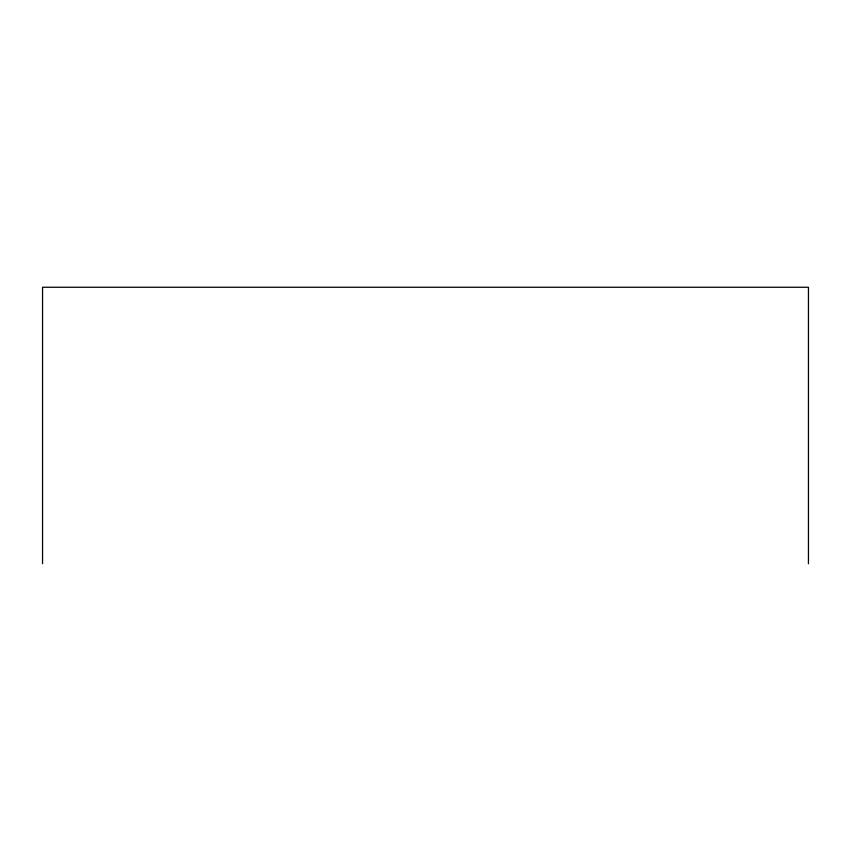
<?xml version="1.0" encoding="UTF-8"?>
<svg xmlns="http://www.w3.org/2000/svg" width="851" height="851" viewBox="0 0 851 851"><rect width="100%" height="100%" fill="white"/><g stroke="black" fill="none" stroke-linecap="round" stroke-linejoin="round"><path stroke-width="1.28" d="M808.45 563.745L808.45 287.255L42.55 287.255L42.55 563.745"/></g></svg>
